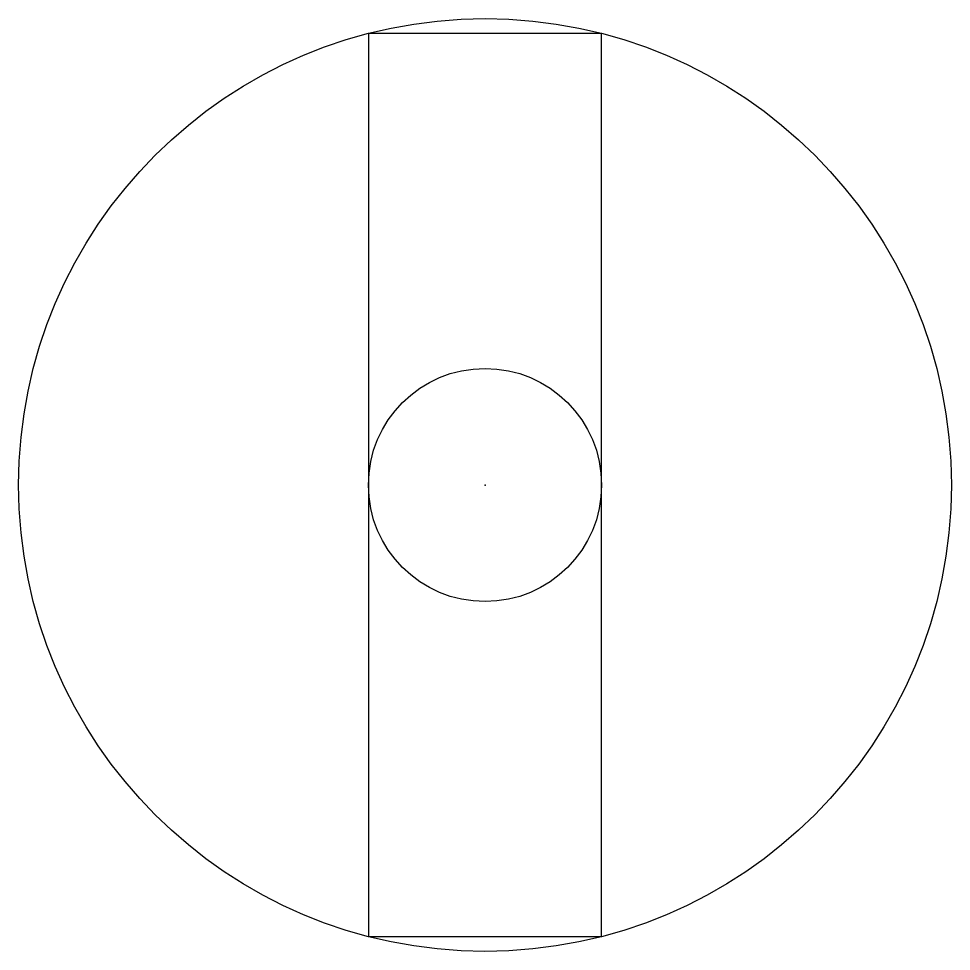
# Model space of a CAD drawing. Header units: millimetres. Extents: x -0.408 to 0.408, y -0.408 to 0.408.
import ezdxf

# ---------------------------------------------------------------- set-up
doc = ezdxf.new("R2010")
doc.units = ezdxf.units.MM

msp = doc.modelspace()

# ---------------------------------------------------------------- linework, layer by layer
msp.add_lwpolyline([(-0.1021, 0.39544), (-0.1021, -0.39544), (0.1021, -0.39544), (0.1021, 0.39544)], close=True)
for radius in [0.40841, 0.1021]:
    msp.add_circle((0, 0), radius)
msp.add_point((0, 0))

doc.saveas('drawing.dxf')
